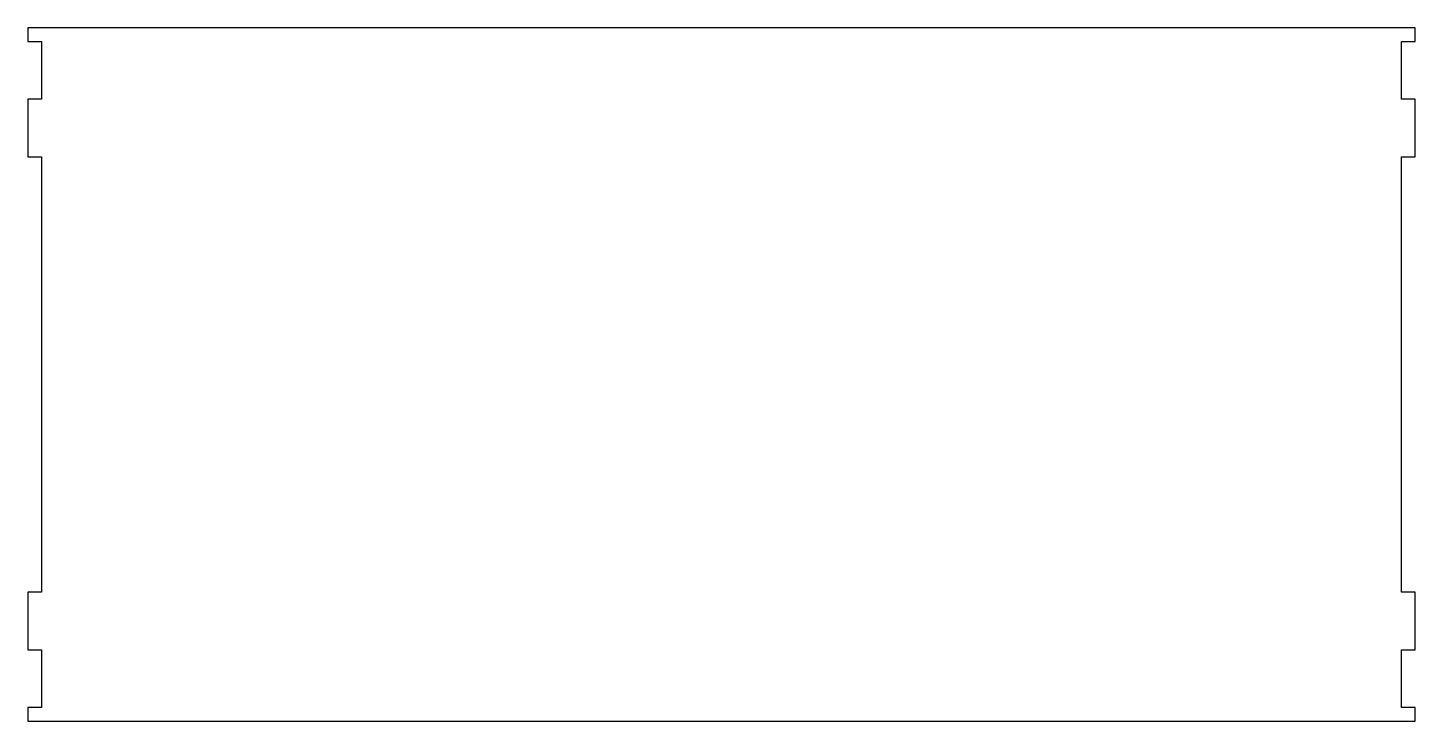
# Model space of a CAD drawing. Header units: millimetres. Extents: x -610 to 0, y 305 to 610.
import ezdxf

# ---------------------------------------------------------------- set-up
doc = ezdxf.new("R2010")
doc.units = ezdxf.units.MM
doc.layers.get('0').update_dxf_attribs({"linetype": 'CONTINUOUS'})

msp = doc.modelspace()

# ---------------------------------------------------------------- linework, layer by layer
msp.add_lwpolyline([(0, 609.6), (-609.6, 609.6), (-609.6, 603.6), (-603.6, 603.6), (-603.6, 578.2), (-609.6, 578.2), (-609.6, 552.8), (-603.6, 552.8), (-603.6, 361.6), (-609.6, 361.6), (-609.6, 336.2), (-603.6, 336.2), (-603.6, 310.8), (-609.6, 310.8), (-609.6, 304.8), (0, 304.8), (0, 310.8), (-6, 310.8), (-6, 336.2), (0, 336.2), (0, 361.6), (-6, 361.6), (-6, 552.8), (0, 552.8), (0, 578.2), (-6, 578.2), (-6, 603.6), (0, 603.6)], close=True)

doc.saveas('drawing.dxf')
